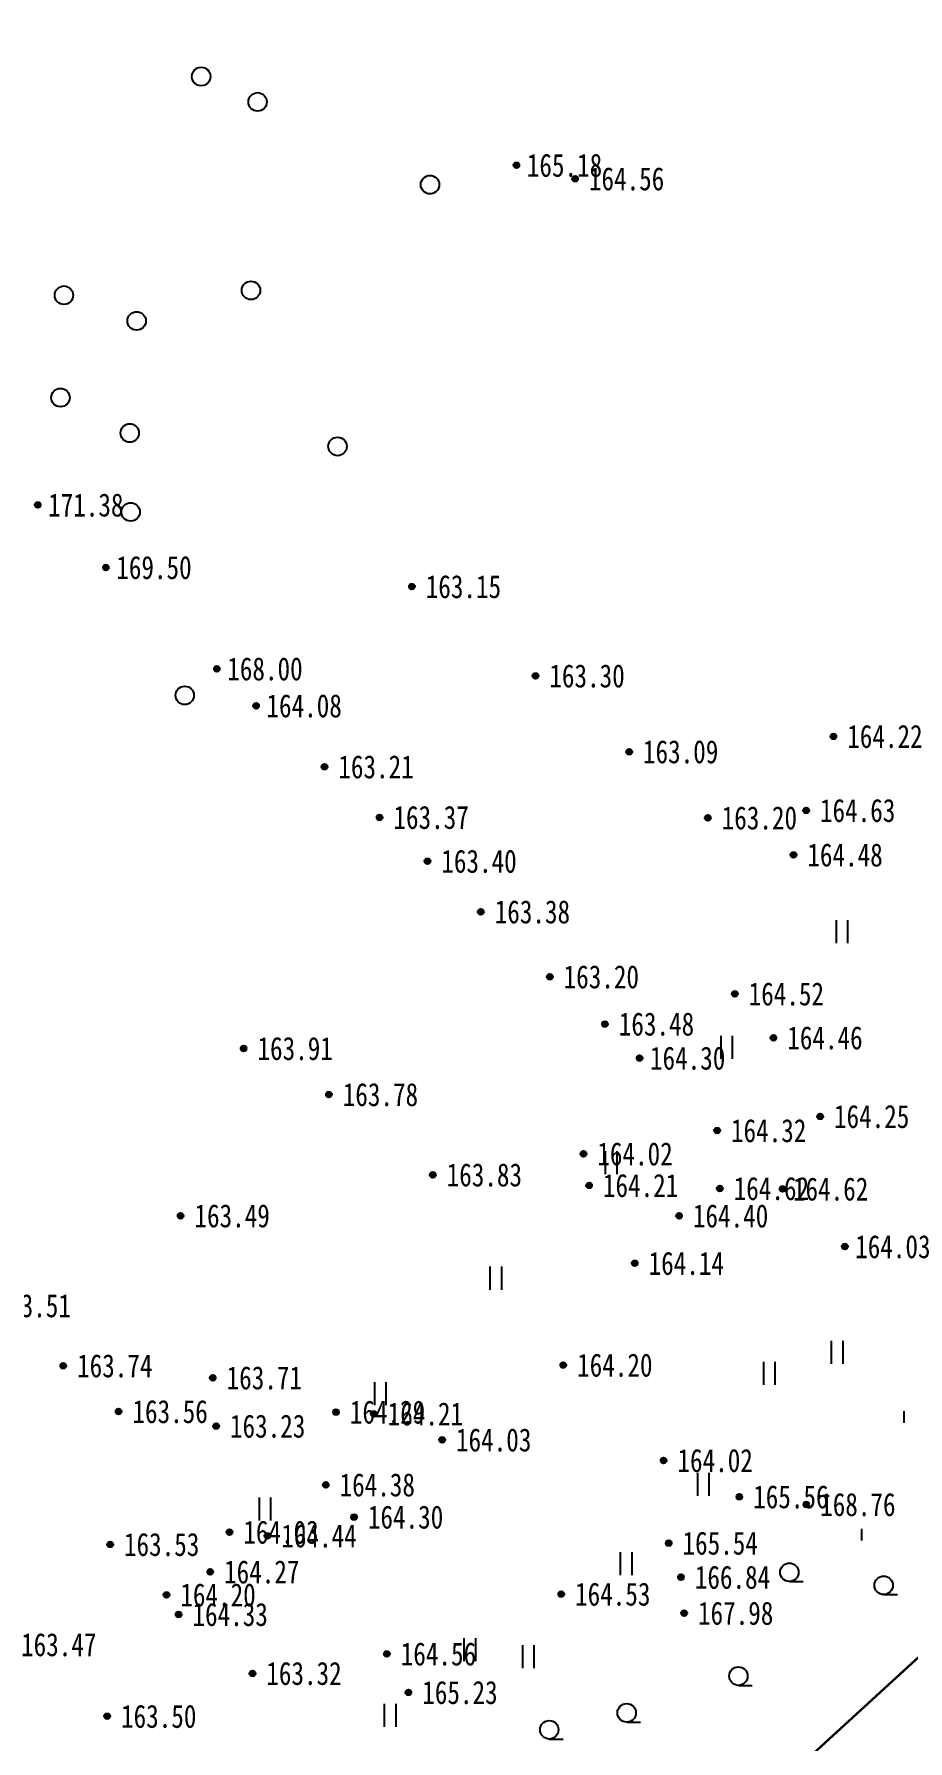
# Model space of a CAD drawing. Header units: millimetres. Extents: x -725 to 2274960, y -506 to 2980382.
# Drawn here: x 573854.7 to 573892.5, y 2880222 to 2880295.9 of the extents above; entities that cross this region are included whole.
import ezdxf
from ezdxf.enums import TextEntityAlignment as Align

# ---------------------------------------------------------------- set-up
doc = ezdxf.new("R2010")
doc.units = ezdxf.units.MM
doc.header["$LTSCALE"] = 1000
doc.linetypes.add('X0', pattern=[4, 3, -1])
doc.linetypes.add('X2', pattern=[10, 8, -2])
for name, color, linetype in [('DLSS', 8, 'Continuous'), ('DMTZ', 8, 'Continuous'), ('GCD', 8, 'Continuous'), ('JMD', 8, 'Continuous'), ('SXSS', 5, 'Continuous'), ('YHJ_剖面_梁板', 4, 'Continuous'), ('ZBTZ', 8, 'Continuous')]:
    doc.layers.add(name, color=color, linetype=linetype)
doc.linetypes.add('10411', pattern='A,2,[150,AAA.SHX,S=0.5,R=0,X=0,Y=0.5],2,[151,AAA.SHX,S=1,R=0,X=0,Y=3],1e-11', length=4)

# ---------------------------------------------------------------- blocks, each defined once
blk = doc.blocks.new('gc121')
for p, q in [((-0.5, 0), (-0.5, 2)), ((0.5, 0), (0.5, 2))]:
    blk.add_line(p, q)
blk = doc.blocks.new('gc208')
blk.add_line((0, -0.8), (1.2, -0.8))
blk.add_circle((0, 0), 0.8)
blk = doc.blocks.new('gc326')
blk.add_circle((0, 0), 0.8)
blk = doc.blocks.new('gc200')
h = blk.add_hatch(color=256)
edge = h.paths.add_edge_path()
edge.add_arc((0, 0), 0.25, 0, 360)
blk.add_circle((0, 0), 0.25)

msp = doc.modelspace()

# ---------------------------------------------------------------- linework, layer by layer
at = {"layer": 'DLSS', "color": 4, "linetype": 'X2', "elevation": -175.7588, "flags": 128}
msp.add_lwpolyline([(573846.5663, 2880193.4047, 0.1, 0.1, 0), (573855.3283, 2880199.3142, 0.1, 0.1, 0), (573859.4109, 2880202.5261, 0.1, 0.1, 0), (573864.9139, 2880206.4887, 0.1, 0.1, 0), (573868.1326, 2880208.4502, 0.1, 0.1, 0), (573874.6848, 2880212.54, 0.1, 0.1, 0), (573881.4714, 2880216.1383, 0.1, 0.1, 0), (573886.7222, 2880219.834, 0.1, 0.1, 0), (573896.3177, 2880228.617, 0.1, 0.1, 0), (573909.2074, 2880243.0394, 0.1, 0.1, 0), (573913.5878, 2880248.6935, 0.1, 0.1, 0), (573916.9048, 2880254.3563, 0.1, 0.1, 0), (573921.2141, 2880263.8168, 0.1, 0.1, 0), (573922.9994, 2880269.1613, 0.1, 0.1, 0), (573923.711, 2880272.6405, 0.1, 0.1, 0)], format="xyseb", dxfattribs=at)
at = {"layer": 'DMTZ', "linetype": '10411', "elevation": -176.5804, "flags": 128}
msp.add_lwpolyline([(573868.842, 2880216.5574, 0.00000216, 0.00000216, 0), (573870.9617, 2880218.7959, 0.00000216, 0.00000216, 0), (573884.0314, 2880227.7844, 0.00000216, 0.00000216, 0), (573886.4267, 2880230.6119, 0.00000216, 0.00000216, 0), (573886.8134, 2880232.6663, 0.00000216, 0.00000216, 0), (573892.5148, 2880237.8124, 0.00000216, 0.00000216, 0), (573894.6213, 2880237.6929, 0.00000216, 0.00000216, 0), (573898.0445, 2880237.9608, 0.00000216, 0.00000216, 0), (573903.9313, 2880243.8711, 0.00000216, 0.00000216, 0), (573910.6777, 2880250.7357, 0.00000216, 0.00000216, 0), (573913.6837, 2880255.5493, 0.00000216, 0.00000216, 0), (573918.6722, 2880264.9915, 0.00000216, 0.00000216, 0), (573920.5037, 2880271.5092, 0.00000216, 0.00000216, 0)], format="xyseb", dxfattribs=at)
at = {"layer": 'JMD', "linetype": 'Continuous'}
for p, q in [((573892.3617, 2880236.2288, -164.1392), (573892.3572, 2880235.7288, -164.1392)), ((573888.628, 2880232.5608, -164.1392), (573889.128, 2880232.5579, -164.1392)), ((573890.5431, 2880230.6353, -164.1392), (573890.546, 2880231.1352, -164.1392))]:
    msp.add_line(p, q, dxfattribs=at)
at = {"layer": 'JMD', "linetype": 'Continuous', "const_width": 0.00000217, "elevation": -164.1392, "flags": 128}
msp.add_lwpolyline([(573892.3617, 2880236.2288), (573894.2649, 2880234.2916), (573890.5431, 2880230.6353), (573888.628, 2880232.5608)], close=True, dxfattribs=at)
at = {"layer": 'SXSS', "color": 5, "linetype": 'X0', "ltscale": 2, "flags": 128}
for points, elevation in [([(573799.6574, 2880175.3358, 0.00000216, 0.00000216, 0), (573814.4032, 2880184.499, 0.00000216, 0.00000216, 0), (573824.7996, 2880189.315, 0.00000216, 0.00000216, 0), (573860.3105, 2880218.062, 0.00000216, 0.00000216, 0), (573862.3432, 2880221.1917, 0.00000216, 0.00000216, 0), (573865.0385, 2880222.5363, 0.00000216, 0.00000216, 0), (573866.8421, 2880225.385, 0.00000216, 0.00000216, 0), (573869.8999, 2880227.3256, 0.00000216, 0.00000216, 0), (573876.281, 2880228.014, 0.00000216, 0.00000216, 0), (573878.4813, 2880230.0331, 0.00000216, 0.00000216, 0), (573883.5812, 2880235.65, 0.00000216, 0.00000216, 0), (573889.2926, 2880242.9734, 0.00000216, 0.00000216, 0), (573894.2413, 2880246.9273, 0.00000216, 0.00000216, 0), (573898.5351, 2880253.0107, 0.00000216, 0.00000216, 0), (573906.9108, 2880271.1473, 0.00000216, 0.00000216, 0), (573911.6414, 2880285.233, 0.00000216, 0.00000216, 0), (573913.9786, 2880291.2912, 0.00000216, 0.00000216, 0), (573914.3749, 2880300.0079, 0.00000216, 0.00000216, 0), (573914.0575, 2880312.0604, 0.00000216, 0.00000216, 0), (573913.8572, 2880333.7436, 0.00000216, 0.00000216, 0), (573912.5963, 2880345.9076, 0.00000216, 0.00000216, 0), (573911.269, 2880353.338, 0.00000216, 0.00000216, 0), (573909.2259, 2880359.9454, 0.00000216, 0.00000216, 0), (573906.2803, 2880367.7277, 0.00000216, 0.00000216, 0)], -180.9754), ([(573870.9586, 2880365.2658, 0.00000216, 0.00000216, 0), (573879.6703, 2880353.8634, 0.00000216, 0.00000216, 0), (573884.0645, 2880342.7346, 0.00000216, 0.00000216, 0), (573885.2899, 2880334.0109, 0.00000216, 0.00000216, 0), (573886.399, 2880326.0651, 0.00000216, 0.00000216, 0), (573886.5464, 2880320.5601, 0.00000216, 0.00000216, 0), (573887.6789, 2880317.5086, 0.00000216, 0.00000216, 0), (573887.435, 2880314.2359, 0.00000217, 0.00000217, 0), (573886.2507, 2880305.5755, 0.00000217, 0.00000217, 0), (573879.062, 2880288.8379, 0.00000216, 0.00000216, 0), (573873.9618, 2880280.6525, 0.00000217, 0.00000217, 0), (573864.479, 2880266.9709, 0.00000216, 0.00000216, 0), (573859.4461, 2880260.8983, 0.00000217, 0.00000217, 0), (573841.9307, 2880242.7891, 0.00000216, 0.00000216, 0), (573833.6484, 2880235.6098, 0.00000217, 0.00000217, 0), (573817.9975, 2880228.1742, 0.00000216, 0.00000216, 0), (573802.0135, 2880215.4255, 0.00000217, 0.00000217, 0), (573787.2455, 2880203.4139, 0.00000218, 0.00000218, 0), (573779.6263, 2880198.5998, 0.00000217, 0.00000217, 0)], -179.7871)]:
    msp.add_lwpolyline(points, format="xyseb", dxfattribs=dict(at, elevation=elevation))
at = {"layer": 'YHJ_剖面_梁板'}
msp.add_circle((589254.9496, 2837256.879), 143124.932, dxfattribs=at)
at = {"layer": 'ZBTZ', "linetype": 'Continuous', "elevation": -180.8721, "flags": 128}
msp.add_lwpolyline([(573896.6803, 2880253.4759, 0.00000217, 0.00000217, 0), (573889.9995, 2880247.8472, 0.00000216, 0.00000216, 0), (573884.0107, 2880243.6983, 0.00000216, 0.00000216, 0), (573878.2789, 2880237.4143, 0.00000216, 0.00000216, 0), (573872.8036, 2880234.1749, 0.00000216, 0.00000216, 0), (573868.7527, 2880230.9945, 0.00000216, 0.00000216, 0), (573864.1006, 2880228.873, 0.00000216, 0.00000216, 0), (573861.7393, 2880227.1128, 0.00000216, 0.00000216, 0), (573861.2966, 2880226.4921, 0.00000216, 0.00000216, 0), (573859.7731, 2880227.1038, 0.00000216, 0.00000216, 0), (573859.6894, 2880228.093, 0.00000216, 0.00000216, 0), (573860.7712, 2880230.0033, 0.00000216, 0.00000216, 0), (573863.1661, 2880230.7632, 0.00000216, 0.00000216, 0), (573865.1286, 2880235.0147, 0.00000216, 0.00000216, 0), (573868.9916, 2880239.0611, 0.00000216, 0.00000216, 0), (573872.2821, 2880241.7704, 0.00000216, 0.00000216, 0), (573875.0877, 2880241.7542, 0.00000216, 0.00000216, 0), (573879.408, 2880249.0165, 0.00000216, 0.00000216, 0), (573884.5524, 2880257.3982, 0.00000216, 0.00000216, 0), (573886.5043, 2880260.4047, 0.00000216, 0.00000216, 0), (573890.7588, 2880268.1901, 0.00000216, 0.00000216, 0), (573895.4264, 2880274.6334, 0.00000216, 0.00000216, 0)], format="xyseb", dxfattribs=at)

# ---------------------------------------------------------------- block references
at = {"layer": 'GCD', "linetype": 'Continuous'}
ref = msp.add_blockref('gc200', (573875.5759, 2880290.1877, -173.4278), dxfattribs=dict(at, xscale=0.5, yscale=0.5, zscale=0.5))
ref.add_attrib('height', '165.18', dxfattribs={"linetype": 'Continuous', "height": 1, "width": 0.8}).set_placement((573876.0259, 2880290.1877, -173.4278), align=Align.MIDDLE_LEFT)
ref = msp.add_blockref('gc200', (573878.1155, 2880289.6025, -174.0466), dxfattribs=dict(at, xscale=0.5, yscale=0.5, zscale=0.5))
ref.add_attrib('height', '164.56', dxfattribs={"linetype": 'Continuous', "height": 1, "width": 0.8}).set_placement((573878.7155, 2880289.6025, -174.0466), align=Align.MIDDLE_LEFT)
ref = msp.add_blockref('gc200', (573854.8389, 2880275.4752, -167.2296), dxfattribs=dict(at, xscale=0.5, yscale=0.5, zscale=0.5))
ref.add_attrib('height', '171.38', dxfattribs={"linetype": 'Continuous', "height": 1, "width": 0.8}).set_placement((573855.2889, 2880275.4752, -167.2296), align=Align.MIDDLE_LEFT)
ref = msp.add_blockref('gc200', (573857.7916, 2880272.7677, -169.1096), dxfattribs=dict(at, xscale=0.5, yscale=0.5, zscale=0.5))
ref.add_attrib('height', '169.50', dxfattribs={"linetype": 'Continuous', "height": 1, "width": 0.8}).set_placement((573858.2416, 2880272.7677, -169.1096), align=Align.MIDDLE_LEFT)
ref = msp.add_blockref('gc200', (573871.0475, 2880271.9405, -175.4596), dxfattribs=dict(at, xscale=0.5, yscale=0.5, zscale=0.5))
ref.add_attrib('height', '163.15', dxfattribs={"linetype": 'Continuous', "height": 1, "width": 0.8}).set_placement((573871.6475, 2880271.9405, -175.4596), align=Align.MIDDLE_LEFT)
ref = msp.add_blockref('gc200', (573862.5998, 2880268.3785, -170.6096), dxfattribs=dict(at, xscale=0.5, yscale=0.5, zscale=0.5))
ref.add_attrib('height', '168.00', dxfattribs={"linetype": 'Continuous', "height": 1, "width": 0.8}).set_placement((573863.0498, 2880268.3785, -170.6096), align=Align.MIDDLE_LEFT)
ref = msp.add_blockref('gc200', (573876.4025, 2880268.0735, -175.3096), dxfattribs=dict(at, xscale=0.5, yscale=0.5, zscale=0.5))
ref.add_attrib('height', '163.30', dxfattribs={"linetype": 'Continuous', "height": 1, "width": 0.8}).set_placement((573877.0025, 2880268.0735, -175.3096), align=Align.MIDDLE_LEFT)
ref = msp.add_blockref('gc200', (573864.2975, 2880266.7786, -174.5296), dxfattribs=dict(at, xscale=0.5, yscale=0.5, zscale=0.5))
ref.add_attrib('height', '164.08', dxfattribs={"linetype": 'Continuous', "height": 1, "width": 0.8}).set_placement((573864.7475, 2880266.7786, -174.5296), align=Align.MIDDLE_LEFT)
ref = msp.add_blockref('gc200', (573880.4575, 2880264.7895, -175.5196), dxfattribs=dict(at, xscale=0.5, yscale=0.5, zscale=0.5))
ref.add_attrib('height', '163.09', dxfattribs={"linetype": 'Continuous', "height": 1, "width": 0.8}).set_placement((573881.0575, 2880264.7895, -175.5196), align=Align.MIDDLE_LEFT)
ref = msp.add_blockref('gc200', (573889.3065, 2880265.4545, -174.3946), dxfattribs=dict(at, xscale=0.5, yscale=0.5, zscale=0.5))
ref.add_attrib('height', '164.22', dxfattribs={"linetype": 'Continuous', "height": 1, "width": 0.8}).set_placement((573889.9065, 2880265.4545, -174.3946), align=Align.MIDDLE_LEFT)
ref = msp.add_blockref('gc200', (573867.2612, 2880264.1377, -175.3986), dxfattribs=dict(at, xscale=0.5, yscale=0.5, zscale=0.5))
ref.add_attrib('height', '163.21', dxfattribs={"linetype": 'Continuous', "height": 1, "width": 0.8}).set_placement((573867.8612, 2880264.1377, -175.3986), align=Align.MIDDLE_LEFT)
ref = msp.add_blockref('gc200', (573869.648, 2880261.947, -175.2386), dxfattribs=dict(at, xscale=0.5, yscale=0.5, zscale=0.5))
ref.add_attrib('height', '163.37', dxfattribs={"linetype": 'Continuous', "height": 1, "width": 0.8}).set_placement((573870.248, 2880261.947, -175.2386), align=Align.MIDDLE_LEFT)
ref = msp.add_blockref('gc200', (573883.8675, 2880261.9245, -175.4096), dxfattribs=dict(at, xscale=0.5, yscale=0.5, zscale=0.5))
ref.add_attrib('height', '163.20', dxfattribs={"linetype": 'Continuous', "height": 1, "width": 0.8}).set_placement((573884.4675, 2880261.9245, -175.4096), align=Align.MIDDLE_LEFT)
ref = msp.add_blockref('gc200', (573888.1255, 2880262.2475, -173.9776), dxfattribs=dict(at, xscale=0.5, yscale=0.5, zscale=0.5))
ref.add_attrib('height', '164.63', dxfattribs={"linetype": 'Continuous', "height": 1, "width": 0.8}).set_placement((573888.7255, 2880262.2475, -173.9776), align=Align.MIDDLE_LEFT)
ref = msp.add_blockref('gc200', (573887.5795, 2880260.3205, -174.1346), dxfattribs=dict(at, xscale=0.5, yscale=0.5, zscale=0.5))
ref.add_attrib('height', '164.48', dxfattribs={"linetype": 'Continuous', "height": 1, "width": 0.8}).set_placement((573888.1795, 2880260.3205, -174.1346), align=Align.MIDDLE_LEFT)
ref = msp.add_blockref('gc200', (573871.7226, 2880260.0468, -175.2096), dxfattribs=dict(at, xscale=0.5, yscale=0.5, zscale=0.5))
ref.add_attrib('height', '163.40', dxfattribs={"linetype": 'Continuous', "height": 1, "width": 0.8}).set_placement((573872.3226, 2880260.0468, -175.2096), align=Align.MIDDLE_LEFT)
ref = msp.add_blockref('gc200', (573874.0356, 2880257.8562, -175.2296), dxfattribs=dict(at, xscale=0.5, yscale=0.5, zscale=0.5))
ref.add_attrib('height', '163.38', dxfattribs={"linetype": 'Continuous', "height": 1, "width": 0.8}).set_placement((573874.6356, 2880257.8562, -175.2296), align=Align.MIDDLE_LEFT)
ref = msp.add_blockref('gc200', (573877.0207, 2880255.0429, -175.4096), dxfattribs=dict(at, xscale=0.5, yscale=0.5, zscale=0.5))
ref.add_attrib('height', '163.20', dxfattribs={"linetype": 'Continuous', "height": 1, "width": 0.8}).set_placement((573877.6207, 2880255.0429, -175.4096), align=Align.MIDDLE_LEFT)
ref = msp.add_blockref('gc200', (573885.0355, 2880254.3015, -174.0876), dxfattribs=dict(at, xscale=0.5, yscale=0.5, zscale=0.5))
ref.add_attrib('height', '164.52', dxfattribs={"linetype": 'Continuous', "height": 1, "width": 0.8}).set_placement((573885.6355, 2880254.3015, -174.0876), align=Align.MIDDLE_LEFT)
ref = msp.add_blockref('gc200', (573879.4107, 2880252.9976, -175.1256), dxfattribs=dict(at, xscale=0.5, yscale=0.5, zscale=0.5))
ref.add_attrib('height', '163.48', dxfattribs={"linetype": 'Continuous', "height": 1, "width": 0.8}).set_placement((573880.0107, 2880252.9976, -175.1256), align=Align.MIDDLE_LEFT)
ref = msp.add_blockref('gc200', (573886.7085, 2880252.4005, -174.1506), dxfattribs=dict(at, xscale=0.5, yscale=0.5, zscale=0.5))
ref.add_attrib('height', '164.46', dxfattribs={"linetype": 'Continuous', "height": 1, "width": 0.8}).set_placement((573887.3085, 2880252.4005, -174.1506), align=Align.MIDDLE_LEFT)
ref = msp.add_blockref('gc200', (573863.7585, 2880251.9385, -174.7026), dxfattribs=dict(at, xscale=0.5, yscale=0.5, zscale=0.5))
ref.add_attrib('height', '163.91', dxfattribs={"linetype": 'Continuous', "height": 1, "width": 0.8}).set_placement((573864.3585, 2880251.9385, -174.7026), align=Align.MIDDLE_LEFT)
ref = msp.add_blockref('gc200', (573880.9116, 2880251.5208, -174.3096), dxfattribs=dict(at, xscale=0.5, yscale=0.5, zscale=0.5))
ref.add_attrib('height', '164.30', dxfattribs={"linetype": 'Continuous', "height": 1, "width": 0.8}).set_placement((573881.3616, 2880251.5208, -174.3096), align=Align.MIDDLE_LEFT)
ref = msp.add_blockref('gc200', (573867.4525, 2880249.9425, -174.8286), dxfattribs=dict(at, xscale=0.5, yscale=0.5, zscale=0.5))
ref.add_attrib('height', '163.78', dxfattribs={"linetype": 'Continuous', "height": 1, "width": 0.8}).set_placement((573868.0525, 2880249.9425, -174.8286), align=Align.MIDDLE_LEFT)
ref = msp.add_blockref('gc200', (573888.7325, 2880248.9955, -174.3556), dxfattribs=dict(at, xscale=0.5, yscale=0.5, zscale=0.5))
ref.add_attrib('height', '164.25', dxfattribs={"linetype": 'Continuous', "height": 1, "width": 0.8}).set_placement((573889.3325, 2880248.9955, -174.3556), align=Align.MIDDLE_LEFT)
ref = msp.add_blockref('gc200', (573884.2702, 2880248.3817, -174.2936), dxfattribs=dict(at, xscale=0.5, yscale=0.5, zscale=0.5))
ref.add_attrib('height', '164.32', dxfattribs={"linetype": 'Continuous', "height": 1, "width": 0.8}).set_placement((573884.8702, 2880248.3817, -174.2936), align=Align.MIDDLE_LEFT)
ref = msp.add_blockref('gc200', (573878.4815, 2880247.3745, -174.5926), dxfattribs=dict(at, xscale=0.5, yscale=0.5, zscale=0.5))
ref.add_attrib('height', '164.02', dxfattribs={"linetype": 'Continuous', "height": 1, "width": 0.8}).set_placement((573879.0815, 2880247.3745, -174.5926), align=Align.MIDDLE_LEFT)
ref = msp.add_blockref('gc200', (573871.9535, 2880246.4645, -174.7846), dxfattribs=dict(at, xscale=0.5, yscale=0.5, zscale=0.5))
ref.add_attrib('height', '163.83', dxfattribs={"linetype": 'Continuous', "height": 1, "width": 0.8}).set_placement((573872.5535, 2880246.4645, -174.7846), align=Align.MIDDLE_LEFT)
ref = msp.add_blockref('gc200', (573878.7225, 2880246.0065, -174.4046), dxfattribs=dict(at, xscale=0.5, yscale=0.5, zscale=0.5))
ref.add_attrib('height', '164.21', dxfattribs={"linetype": 'Continuous', "height": 1, "width": 0.8}).set_placement((573879.3225, 2880246.0065, -174.4046), align=Align.MIDDLE_LEFT)
ref = msp.add_blockref('gc200', (573884.3885, 2880245.8735, -173.9936), dxfattribs=dict(at, xscale=0.5, yscale=0.5, zscale=0.5))
ref.add_attrib('height', '164.62', dxfattribs={"linetype": 'Continuous', "height": 1, "width": 0.8}).set_placement((573884.9885, 2880245.8735, -173.9936), align=Align.MIDDLE_LEFT)
ref = msp.add_blockref('gc200', (573887.105, 2880245.8529, -173.9896), dxfattribs=dict(at, xscale=0.5, yscale=0.5, zscale=0.5))
ref.add_attrib('height', '164.62', dxfattribs={"linetype": 'Continuous', "height": 1, "width": 0.8}).set_placement((573887.555, 2880245.8529, -173.9896), align=Align.MIDDLE_LEFT)
ref = msp.add_blockref('gc200', (573861.0285, 2880244.6925, -175.1156), dxfattribs=dict(at, xscale=0.5, yscale=0.5, zscale=0.5))
ref.add_attrib('height', '163.49', dxfattribs={"linetype": 'Continuous', "height": 1, "width": 0.8}).set_placement((573861.6285, 2880244.6925, -175.1156), align=Align.MIDDLE_LEFT)
ref = msp.add_blockref('gc200', (573882.6205, 2880244.6885, -174.2116), dxfattribs=dict(at, xscale=0.5, yscale=0.5, zscale=0.5))
ref.add_attrib('height', '164.40', dxfattribs={"linetype": 'Continuous', "height": 1, "width": 0.8}).set_placement((573883.2205, 2880244.6885, -174.2116), align=Align.MIDDLE_LEFT)
ref = msp.add_blockref('gc200', (573889.8011, 2880243.3567, -174.5796), dxfattribs=dict(at, xscale=0.5, yscale=0.5, zscale=0.5))
ref.add_attrib('height', '164.03', dxfattribs={"linetype": 'Continuous', "height": 1, "width": 0.8}).set_placement((573890.2511, 2880243.3567, -174.5796), align=Align.MIDDLE_LEFT)
ref = msp.add_blockref('gc200', (573880.7015, 2880242.6345, -174.4666), dxfattribs=dict(at, xscale=0.5, yscale=0.5, zscale=0.5))
ref.add_attrib('height', '164.14', dxfattribs={"linetype": 'Continuous', "height": 1, "width": 0.8}).set_placement((573881.3015, 2880242.6345, -174.4666), align=Align.MIDDLE_LEFT)
ref = msp.add_blockref('gc200', (573852.4115, 2880240.7995, -175.1026), dxfattribs=dict(at, xscale=0.5, yscale=0.5, zscale=0.5))
ref.add_attrib('height', '163.51', dxfattribs={"linetype": 'Continuous', "height": 1, "width": 0.8}).set_placement((573853.0115, 2880240.7995, -175.1026), align=Align.MIDDLE_LEFT)
ref = msp.add_blockref('gc200', (573855.9435, 2880238.1985, -174.8706), dxfattribs=dict(at, xscale=0.5, yscale=0.5, zscale=0.5))
ref.add_attrib('height', '163.74', dxfattribs={"linetype": 'Continuous', "height": 1, "width": 0.8}).set_placement((573856.5435, 2880238.1985, -174.8706), align=Align.MIDDLE_LEFT)
ref = msp.add_blockref('gc200', (573877.6055, 2880238.2275, -174.4056), dxfattribs=dict(at, xscale=0.5, yscale=0.5, zscale=0.5))
ref.add_attrib('height', '164.20', dxfattribs={"linetype": 'Continuous', "height": 1, "width": 0.8}).set_placement((573878.2055, 2880238.2275, -174.4056), align=Align.MIDDLE_LEFT)
ref = msp.add_blockref('gc200', (573862.4215, 2880237.6765, -174.8966), dxfattribs=dict(at, xscale=0.5, yscale=0.5, zscale=0.5))
ref.add_attrib('height', '163.71', dxfattribs={"linetype": 'Continuous', "height": 1, "width": 0.8}).set_placement((573863.0215, 2880237.6765, -174.8966), align=Align.MIDDLE_LEFT)
ref = msp.add_blockref('gc200', (573858.3415, 2880236.2145, -175.0466), dxfattribs=dict(at, xscale=0.5, yscale=0.5, zscale=0.5))
ref.add_attrib('height', '163.56', dxfattribs={"linetype": 'Continuous', "height": 1, "width": 0.8}).set_placement((573858.9415, 2880236.2145, -175.0466), align=Align.MIDDLE_LEFT)
ref = msp.add_blockref('gc200', (573867.7595, 2880236.1935, -174.3246), dxfattribs=dict(at, xscale=0.5, yscale=0.5, zscale=0.5))
ref.add_attrib('height', '164.29', dxfattribs={"linetype": 'Continuous', "height": 1, "width": 0.8}).set_placement((573868.3595, 2880236.1935, -174.3246), align=Align.MIDDLE_LEFT)
ref = msp.add_blockref('gc200', (573869.3995, 2880236.1115, -174.4016), dxfattribs=dict(at, xscale=0.5, yscale=0.5, zscale=0.5))
ref.add_attrib('height', '164.21', dxfattribs={"linetype": 'Continuous', "height": 1, "width": 0.8}).set_placement((573869.9995, 2880236.1115, -174.4016), align=Align.MIDDLE_LEFT)
ref = msp.add_blockref('gc200', (573862.5665, 2880235.5845, -175.3836), dxfattribs=dict(at, xscale=0.5, yscale=0.5, zscale=0.5))
ref.add_attrib('height', '163.23', dxfattribs={"linetype": 'Continuous', "height": 1, "width": 0.8}).set_placement((573863.1665, 2880235.5845, -175.3836), align=Align.MIDDLE_LEFT)
ref = msp.add_blockref('gc200', (573872.3585, 2880234.9865, -174.5796), dxfattribs=dict(at, xscale=0.5, yscale=0.5, zscale=0.5))
ref.add_attrib('height', '164.03', dxfattribs={"linetype": 'Continuous', "height": 1, "width": 0.8}).set_placement((573872.9585, 2880234.9865, -174.5796), align=Align.MIDDLE_LEFT)
ref = msp.add_blockref('gc200', (573881.9525, 2880234.0965, -174.5916), dxfattribs=dict(at, xscale=0.5, yscale=0.5, zscale=0.5))
ref.add_attrib('height', '164.02', dxfattribs={"linetype": 'Continuous', "height": 1, "width": 0.8}).set_placement((573882.5525, 2880234.0965, -174.5916), align=Align.MIDDLE_LEFT)
ref = msp.add_blockref('gc200', (573867.3155, 2880233.0415, -174.2326), dxfattribs=dict(at, xscale=0.5, yscale=0.5, zscale=0.5))
ref.add_attrib('height', '164.38', dxfattribs={"linetype": 'Continuous', "height": 1, "width": 0.8}).set_placement((573867.9155, 2880233.0415, -174.2326), align=Align.MIDDLE_LEFT)
ref = msp.add_blockref('gc200', (573885.2325, 2880232.5245, -173.0536), dxfattribs=dict(at, xscale=0.5, yscale=0.5, zscale=0.5))
ref.add_attrib('height', '165.56', dxfattribs={"linetype": 'Continuous', "height": 1, "width": 0.8}).set_placement((573885.8325, 2880232.5245, -173.0536), align=Align.MIDDLE_LEFT)
ref = msp.add_blockref('gc200', (573868.5405, 2880231.6465, -174.3136), dxfattribs=dict(at, xscale=0.5, yscale=0.5, zscale=0.5))
ref.add_attrib('height', '164.30', dxfattribs={"linetype": 'Continuous', "height": 1, "width": 0.8}).set_placement((573869.1405, 2880231.6465, -174.3136), align=Align.MIDDLE_LEFT)
ref = msp.add_blockref('gc200', (573888.1345, 2880232.1895, -169.8456), dxfattribs=dict(at, xscale=0.5, yscale=0.5, zscale=0.5))
ref.add_attrib('height', '168.76', dxfattribs={"linetype": 'Continuous', "height": 1, "width": 0.8}).set_placement((573888.7345, 2880232.1895, -169.8456), align=Align.MIDDLE_LEFT)
ref = msp.add_blockref('gc200', (573863.1465, 2880230.9925, -174.5816), dxfattribs=dict(at, xscale=0.5, yscale=0.5, zscale=0.5))
ref.add_attrib('height', '164.03', dxfattribs={"linetype": 'Continuous', "height": 1, "width": 0.8}).set_placement((573863.7465, 2880230.9925, -174.5816), align=Align.MIDDLE_LEFT)
ref = msp.add_blockref('gc200', (573864.7905, 2880230.8295, -174.1666), dxfattribs=dict(at, xscale=0.5, yscale=0.5, zscale=0.5))
ref.add_attrib('height', '164.44', dxfattribs={"linetype": 'Continuous', "height": 1, "width": 0.8}).set_placement((573865.3905, 2880230.8295, -174.1666), align=Align.MIDDLE_LEFT)
ref = msp.add_blockref('gc200', (573857.9745, 2880230.4605, -175.0776), dxfattribs=dict(at, xscale=0.5, yscale=0.5, zscale=0.5))
ref.add_attrib('height', '163.53', dxfattribs={"linetype": 'Continuous', "height": 1, "width": 0.8}).set_placement((573858.5745, 2880230.4605, -175.0776), align=Align.MIDDLE_LEFT)
ref = msp.add_blockref('gc200', (573882.1715, 2880230.5175, -173.0696), dxfattribs=dict(at, xscale=0.5, yscale=0.5, zscale=0.5))
ref.add_attrib('height', '165.54', dxfattribs={"linetype": 'Continuous', "height": 1, "width": 0.8}).set_placement((573882.7715, 2880230.5175, -173.0696), align=Align.MIDDLE_LEFT)
ref = msp.add_blockref('gc200', (573862.3115, 2880229.2725, -174.3356), dxfattribs=dict(at, xscale=0.5, yscale=0.5, zscale=0.5))
ref.add_attrib('height', '164.27', dxfattribs={"linetype": 'Continuous', "height": 1, "width": 0.8}).set_placement((573862.9115, 2880229.2725, -174.3356), align=Align.MIDDLE_LEFT)
ref = msp.add_blockref('gc200', (573882.7045, 2880229.0405, -171.7716), dxfattribs=dict(at, xscale=0.5, yscale=0.5, zscale=0.5))
ref.add_attrib('height', '166.84', dxfattribs={"linetype": 'Continuous', "height": 1, "width": 0.8}).set_placement((573883.3045, 2880229.0405, -171.7716), align=Align.MIDDLE_LEFT)
ref = msp.add_blockref('gc200', (573860.4175, 2880228.2745, -174.4076), dxfattribs=dict(at, xscale=0.5, yscale=0.5, zscale=0.5))
ref.add_attrib('height', '164.20', dxfattribs={"linetype": 'Continuous', "height": 1, "width": 0.8}).set_placement((573861.0175, 2880228.2745, -174.4076), align=Align.MIDDLE_LEFT)
ref = msp.add_blockref('gc200', (573877.5165, 2880228.3095, -174.0796), dxfattribs=dict(at, xscale=0.5, yscale=0.5, zscale=0.5))
ref.add_attrib('height', '164.53', dxfattribs={"linetype": 'Continuous', "height": 1, "width": 0.8}).set_placement((573878.1165, 2880228.3095, -174.0796), align=Align.MIDDLE_LEFT)
ref = msp.add_blockref('gc200', (573860.9425, 2880227.4285, -174.2786), dxfattribs=dict(at, xscale=0.5, yscale=0.5, zscale=0.5))
ref.add_attrib('height', '164.33', dxfattribs={"linetype": 'Continuous', "height": 1, "width": 0.8}).set_placement((573861.5425, 2880227.4285, -174.2786), align=Align.MIDDLE_LEFT)
ref = msp.add_blockref('gc200', (573882.8415, 2880227.4815, -170.6266), dxfattribs=dict(at, xscale=0.5, yscale=0.5, zscale=0.5))
ref.add_attrib('height', '167.98', dxfattribs={"linetype": 'Continuous', "height": 1, "width": 0.8}).set_placement((573883.4415, 2880227.4815, -170.6266), align=Align.MIDDLE_LEFT)
ref = msp.add_blockref('gc200', (573853.5175, 2880226.1205, -175.1356), dxfattribs=dict(at, xscale=0.5, yscale=0.5, zscale=0.5))
ref.add_attrib('height', '163.47', dxfattribs={"linetype": 'Continuous', "height": 1, "width": 0.8}).set_placement((573854.1175, 2880226.1205, -175.1356), align=Align.MIDDLE_LEFT)
ref = msp.add_blockref('gc200', (573869.9645, 2880225.7185, -174.0466), dxfattribs=dict(at, xscale=0.5, yscale=0.5, zscale=0.5))
ref.add_attrib('height', '164.56', dxfattribs={"linetype": 'Continuous', "height": 1, "width": 0.8}).set_placement((573870.5645, 2880225.7185, -174.0466), align=Align.MIDDLE_LEFT)
ref = msp.add_blockref('gc200', (573864.1405, 2880224.8755, -175.2896), dxfattribs=dict(at, xscale=0.5, yscale=0.5, zscale=0.5))
ref.add_attrib('height', '163.32', dxfattribs={"linetype": 'Continuous', "height": 1, "width": 0.8}).set_placement((573864.7405, 2880224.8755, -175.2896), align=Align.MIDDLE_LEFT)
ref = msp.add_blockref('gc200', (573870.8965, 2880224.0505, -173.3826), dxfattribs=dict(at, xscale=0.5, yscale=0.5, zscale=0.5))
ref.add_attrib('height', '165.23', dxfattribs={"linetype": 'Continuous', "height": 1, "width": 0.8}).set_placement((573871.4965, 2880224.0505, -173.3826), align=Align.MIDDLE_LEFT)
ref = msp.add_blockref('gc200', (573857.8475, 2880223.0175, -175.1096), dxfattribs=dict(at, xscale=0.5, yscale=0.5, zscale=0.5))
ref.add_attrib('height', '163.50', dxfattribs={"linetype": 'Continuous', "height": 1, "width": 0.8}).set_placement((573858.4475, 2880223.0175, -175.1096), align=Align.MIDDLE_LEFT)
at = {"layer": 'ZBTZ', "linetype": 'Continuous', "xscale": 0.5, "yscale": 0.5}
for name, p in [('gc326', (573861.9185, 2880294.0308, 17.0893)), ('gc326', (573864.3634, 2880292.9308, 17.1009)), ('gc326', (573871.8336, 2880289.3467, 14.5905)), ('gc326', (573855.9742, 2880284.5588, 13.6615)), ('gc326', (573864.076, 2880284.7664, 15.7864)), ('gc326', (573859.123, 2880283.4462, 14.4838)), ('gc326', (573855.8242, 2880280.1245, 14.6266)), ('gc326', (573858.8246, 2880278.5921, 14.0093)), ('gc326', (573867.8273, 2880278.009, 9.2843)), ('gc326', (573858.8627, 2880275.1732, 12.314)), ('gc326', (573861.2078, 2880267.2288, 1.7527)), ('gc121', (573889.6894, 2880256.4921, -180.2223)), ('gc121', (573884.6894, 2880251.4921, -180.2057)), ('gc121', (573879.6894, 2880246.4921, -180.308)), ('gc121', (573874.6894, 2880241.4921, -180.1347)), ('gc121', (573889.4815, 2880238.2785, -178.8977)), ('gc121', (573886.5408, 2880237.3658, -178.8977)), ('gc121', (573869.6894, 2880236.4921, -180.6297)), ('gc121', (573883.6789, 2880232.5611, -19.8632)), ('gc121', (573864.6894, 2880231.4921, -180.6764)), ('gc121', (573880.3409, 2880229.1278, -19.2653)), ('gc208', (573887.3998, 2880229.2539, 6.7582)), ('gc208', (573891.4835, 2880228.6902, 4.3814)), ('gc121', (573873.5615, 2880225.3992, -178.8977)), ('gc121', (573876.0965, 2880225.095, -178.8977)), ('gc208', (573885.1918, 2880224.7562, 4.4374)), ('gc121', (573870.1138, 2880222.5597, -178.8977)), ('gc208', (573880.3521, 2880223.1665, 10.2999)), ('gc208', (573876.9985, 2880222.4336, 8.7088))]:
    msp.add_blockref(name, p, dxfattribs=at)

doc.saveas('drawing.dxf')
